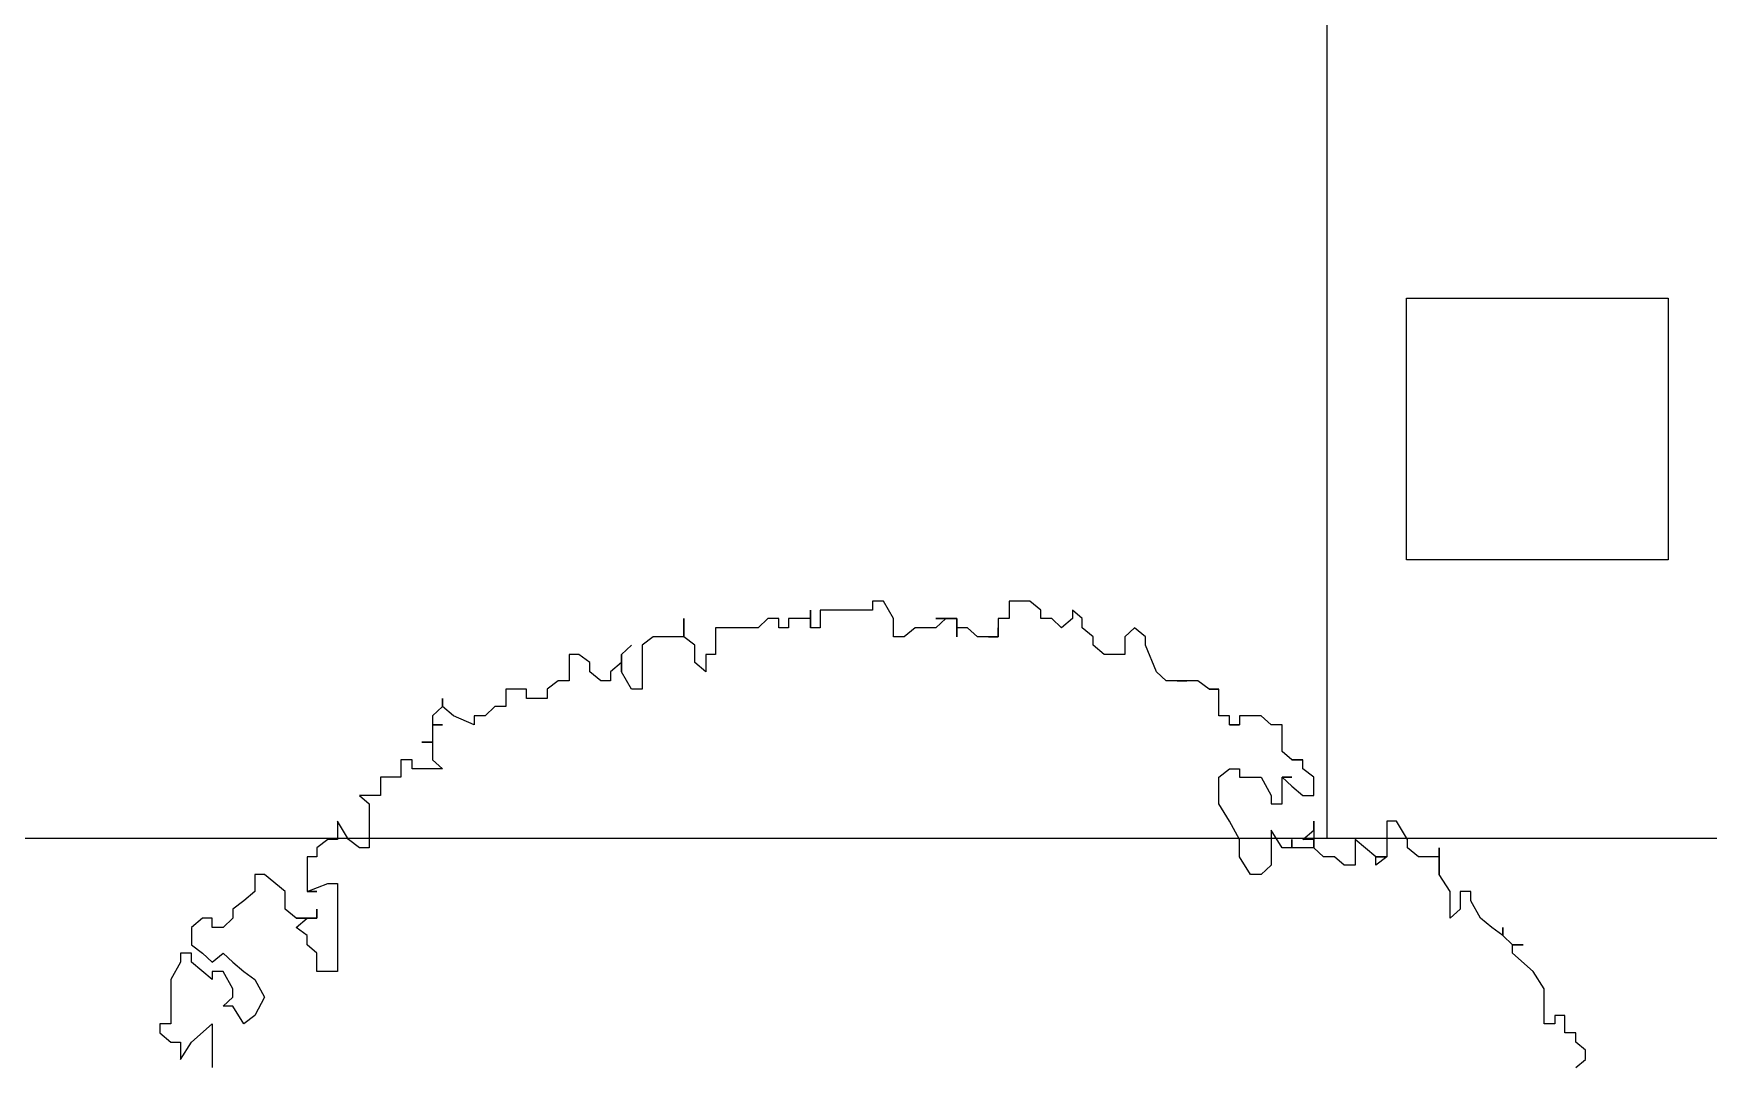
# Model space of a CAD drawing. Extents: x -30 to 1202, y 231 to 898.
# Drawn here: x 343.665 to 346.836, y 369.794 to 371.745 of the extents above; entities that cross this region are included whole.
import ezdxf

# ---------------------------------------------------------------- set-up
doc = ezdxf.new("R2010")
doc.units = 0
doc.header["$LTSCALE"] = 0.04
doc.layers.get('0').update_dxf_attribs({"linetype": 'CONTINUOUS'})
for name, color, linetype in [('0.1', 1, 'CONTINUOUS'), ('0.2', 2, 'CONTINUOUS'), ('CONTORXXNP----00', 255, 'CONTINUOUS'), ('PISO', 1, 'CONTINUOUS')]:
    doc.layers.add(name, color=color, linetype=linetype)
doc.styles.get("Standard").update_dxf_attribs({"font": 'romans.shx'})

# ---------------------------------------------------------------- blocks, each defined once
blk = doc.blocks.new('ARB3')
at = {"color": 0}
for p, q in [((-0.2144, 0.4383), (-0.2196, 0.4321)), ((-0.2086, 0.4383), (-0.2144, 0.4383)), ((-0.2035, 0.4321), (-0.2086, 0.4383)), ((-0.2254, 0.4252), (-0.2364, 0.4252)), ((-0.2364, 0.4252), (-0.2364, 0.419)), ((-0.2196, 0.4321), (-0.2254, 0.4321)), ((-0.2254, 0.4321), (-0.2254, 0.4252)), ((-0.2364, 0.419), (-0.2312, 0.419)), ((-0.2312, 0.419), (-0.2312, 0.4121)), ((-0.2642, 0.4052), (-0.2758, 0.3921)), ((-0.2532, 0.4121), (-0.2642, 0.4052)), ((-0.2312, 0.4121), (-0.2532, 0.4121)), ((-0.281, 0.3921), (-0.2868, 0.386)), ((-0.281, 0.3921), (-0.281, 0.399)), ((-0.281, 0.399), (-0.281, 0.3921)), ((-0.2758, 0.3921), (-0.281, 0.3921)), ((-0.2868, 0.386), (-0.2919, 0.386)), ((-0.2919, 0.386), (-0.2868, 0.386)), ((-0.2868, 0.386), (-0.2919, 0.3791)), ((-0.2978, 0.3721), (-0.3087, 0.366)), ((-0.2919, 0.3791), (-0.2978, 0.3721)), ((-0.3087, 0.366), (-0.3146, 0.366)), ((-0.3146, 0.366), (-0.3146, 0.3591)), ((-0.3146, 0.3529), (-0.3255, 0.346)), ((-0.3146, 0.3591), (-0.3036, 0.3591)), ((-0.2978, 0.3529), (-0.3146, 0.3529)), ((-0.3036, 0.3591), (-0.2978, 0.3529)), ((-0.3255, 0.346), (-0.3423, 0.346)), ((-0.3423, 0.346), (-0.3365, 0.346)), ((-0.3365, 0.346), (-0.3365, 0.3329)), ((-0.3365, 0.3329), (-0.3423, 0.326)), ((-0.3475, 0.326), (-0.3591, 0.3191)), ((-0.3591, 0.3191), (-0.3591, 0.3129)), ((-0.3423, 0.326), (-0.3475, 0.326)), ((-0.3591, 0.3129), (-0.3365, 0.3129)), ((-0.3365, 0.3129), (-0.3365, 0.306)), ((-0.3365, 0.306), (-0.3365, 0.3129)), ((-0.3365, 0.3129), (-0.3313, 0.306)), ((-0.3365, 0.306), (-0.3475, 0.2929)), ((-0.3313, 0.306), (-0.3365, 0.306)), ((-0.3475, 0.2929), (-0.3313, 0.2929)), ((-0.3313, 0.286), (-0.3365, 0.2799)), ((-0.3313, 0.2929), (-0.3313, 0.286)), ((-0.3365, 0.2799), (-0.3365, 0.2729)), ((-0.3869, 0.2668), (-0.3921, 0.2599)), ((-0.3753, 0.2668), (-0.3869, 0.2668)), ((-0.3753, 0.2599), (-0.3753, 0.2668)), ((-0.3533, 0.2668), (-0.3591, 0.2668)), ((-0.3591, 0.2668), (-0.3423, 0.2668)), ((-0.3475, 0.2599), (-0.3533, 0.2668)), ((-0.3423, 0.2668), (-0.3475, 0.2668)), ((-0.3475, 0.2668), (-0.3475, 0.2599)), ((-0.3365, 0.2729), (-0.3423, 0.2668)), ((-0.3423, 0.2668), (-0.3423, 0.2529)), ((-0.3921, 0.2599), (-0.3979, 0.2599)), ((-0.3979, 0.2599), (-0.3979, 0.2529)), ((-0.3979, 0.2529), (-0.3979, 0.2599)), ((-0.3979, 0.2599), (-0.3979, 0.2529)), ((-0.3811, 0.2529), (-0.3753, 0.2599)), ((-0.403, 0.2468), (-0.4198, 0.2468)), ((-0.4198, 0.2468), (-0.4198, 0.2399)), ((-0.3979, 0.2529), (-0.403, 0.2468)), ((-0.3869, 0.2468), (-0.3869, 0.2529)), ((-0.3869, 0.2529), (-0.3869, 0.2468)), ((-0.3869, 0.2468), (-0.3811, 0.2529)), ((-0.3701, 0.2468), (-0.3869, 0.2468)), ((-0.3701, 0.2399), (-0.3701, 0.2468)), ((-0.3423, 0.2468), (-0.3533, 0.2399)), ((-0.3423, 0.2529), (-0.3475, 0.2529)), ((-0.3475, 0.2529), (-0.3423, 0.2529)), ((-0.3423, 0.2529), (-0.3423, 0.2468)), ((-0.4198, 0.2399), (-0.4256, 0.2337)), ((-0.4256, 0.2337), (-0.4256, 0.2199)), ((-0.3869, 0.2337), (-0.3753, 0.2399)), ((-0.3869, 0.2199), (-0.3869, 0.2337)), ((-0.3753, 0.2399), (-0.3701, 0.2399)), ((-0.3533, 0.2399), (-0.3313, 0.2399)), ((-0.3313, 0.2399), (-0.3255, 0.2337)), ((-0.3255, 0.2337), (-0.3255, 0.2268)), ((-0.3255, 0.2268), (-0.3365, 0.2199)), ((-0.4256, 0.2199), (-0.4198, 0.2199)), ((-0.4198, 0.2137), (-0.4256, 0.2137)), ((-0.4256, 0.2137), (-0.4256, 0.2068)), ((-0.4198, 0.2199), (-0.4198, 0.2137)), ((-0.4198, 0.2137), (-0.4198, 0.2199)), ((-0.4198, 0.2199), (-0.4198, 0.2137)), ((-0.3921, 0.2137), (-0.3921, 0.2199)), ((-0.3921, 0.2199), (-0.3869, 0.2199)), ((-0.3869, 0.2068), (-0.3921, 0.2137)), ((-0.3591, 0.2137), (-0.3701, 0.2068)), ((-0.3475, 0.2199), (-0.3591, 0.2137)), ((-0.3365, 0.2199), (-0.3475, 0.2199)), ((-0.4256, 0.2068), (-0.4424, 0.2068)), ((-0.4424, 0.2068), (-0.4424, 0.2007)), ((-0.4424, 0.2007), (-0.4424, 0.2068)), ((-0.4424, 0.2068), (-0.4424, 0.2007)), ((-0.3701, 0.2068), (-0.3869, 0.2068)), ((-0.4424, 0.2007), (-0.4476, 0.1937)), ((-0.4476, 0.1937), (-0.4476, 0.1807)), ((-0.4476, 0.1807), (-0.4476, 0.1868)), ((-0.4476, 0.1868), (-0.4476, 0.1737)), ((-0.4476, 0.1737), (-0.4534, 0.1676)), ((-0.4754, 0.1607), (-0.4812, 0.1537)), ((-0.4702, 0.1607), (-0.4754, 0.1607)), ((-0.4534, 0.1676), (-0.4702, 0.1607)), ((-0.4812, 0.1537), (-0.4754, 0.1476)), ((-0.4754, 0.1476), (-0.4644, 0.1476)), ((-0.4644, 0.1476), (-0.4644, 0.1345)), ((-0.4754, 0.1276), (-0.4812, 0.1207)), ((-0.4702, 0.1276), (-0.4754, 0.1276)), ((-0.4644, 0.1345), (-0.4702, 0.1276)), ((-0.487, 0.1207), (-0.4922, 0.1145)), ((-0.4812, 0.1207), (-0.487, 0.1207)), ((-0.4922, 0.1145), (-0.487, 0.1145)), ((-0.487, 0.1145), (-0.4812, 0.1076)), ((-0.4812, 0.1076), (-0.487, 0.1015)), ((-0.487, 0.1015), (-0.487, 0.0945)), ((-0.487, 0.0945), (-0.4922, 0.0945)), ((-0.498, 0.0745), (-0.487, 0.0745)), ((-0.487, 0.0745), (-0.487, 0.0676)), ((-0.487, 0.0676), (-0.4754, 0.0676)), ((-0.4754, 0.0676), (-0.4812, 0.0676)), ((-0.4812, 0.0676), (-0.4754, 0.0676)), ((-0.4754, 0.0676), (-0.4754, 0.0615)), ((-0.4754, 0.0615), (-0.4754, 0.0676)), ((-0.4754, 0.0676), (-0.4754, 0.0546)), ((-0.4754, 0.0546), (-0.4812, 0.0484)), ((-0.4812, 0.0484), (-0.4812, 0.0415)), ((-0.4754, 0.0415), (-0.487, 0.0415)), ((-0.487, 0.0415), (-0.487, 0.0284)), ((-0.487, 0.0284), (-0.487, 0.0346)), ((-0.487, 0.0346), (-0.4812, 0.0284)), ((-0.4812, 0.0415), (-0.4754, 0.0415)), ((-0.4812, 0.0284), (-0.4812, 0.0153)), ((-0.4812, 0.0153), (-0.4754, 0.0084)), ((-0.487, 0.0015), (-0.498, -0.0047)), ((-0.4754, 0.0015), (-0.487, 0.0015)), ((-0.4754, 0.0084), (-0.4754, 0.0015)), ((-0.4922, -0.0446), (-0.4812, -0.0446)), ((-0.4812, -0.0508), (-0.4922, -0.0508)), ((-0.4922, -0.0508), (-0.487, -0.0508)), ((-0.487, -0.0508), (-0.487, -0.0646)), ((-0.4812, -0.0446), (-0.4812, -0.0508)), ((-0.487, -0.0646), (-0.4812, -0.0646)), ((-0.4812, -0.0708), (-0.487, -0.0708)), ((-0.487, -0.0708), (-0.487, -0.0777)), ((-0.4812, -0.0646), (-0.4812, -0.0708)), ((-0.487, -0.0777), (-0.4812, -0.0839)), ((-0.4812, -0.0839), (-0.4812, -0.1108)), ((-0.4812, -0.1108), (-0.4644, -0.1108)), ((-0.4644, -0.1108), (-0.4644, -0.1169)), ((-0.4702, -0.1238), (-0.4754, -0.1308)), ((-0.4592, -0.1238), (-0.4702, -0.1238)), ((-0.4644, -0.1169), (-0.4534, -0.1169)), ((-0.4534, -0.1169), (-0.4592, -0.1238)), ((-0.4754, -0.1308), (-0.487, -0.1308)), ((-0.487, -0.1308), (-0.4754, -0.1308)), ((-0.4754, -0.1308), (-0.4754, -0.15)), ((-0.4754, -0.15), (-0.4702, -0.1569)), ((-0.4702, -0.1569), (-0.4424, -0.1569)), ((-0.4424, -0.1569), (-0.4424, -0.1638)), ((-0.4644, -0.17), (-0.4702, -0.1638)), ((-0.4702, -0.1638), (-0.4644, -0.17)), ((-0.4424, -0.1638), (-0.4534, -0.17)), ((-0.4534, -0.17), (-0.4644, -0.17)), ((-0.4644, -0.17), (-0.4592, -0.17)), ((-0.4592, -0.17), (-0.4534, -0.1769)), ((-0.4534, -0.1769), (-0.4476, -0.1769)), ((-0.4476, -0.1769), (-0.4476, -0.1831)), ((-0.4592, -0.19), (-0.4644, -0.1969)), ((-0.4534, -0.19), (-0.4592, -0.19)), ((-0.4476, -0.1831), (-0.4534, -0.19)), ((-0.4644, -0.1969), (-0.4644, -0.2031)), ((-0.4644, -0.2031), (-0.4476, -0.2031)), ((-0.4476, -0.2031), (-0.4476, -0.21)), ((-0.4476, -0.21), (-0.4424, -0.2169)), ((-0.4424, -0.2169), (-0.4366, -0.2169)), ((-0.4366, -0.2169), (-0.4366, -0.23)), ((-0.4366, -0.23), (-0.4424, -0.23)), ((-0.4424, -0.23), (-0.4424, -0.243)), ((-0.4424, -0.243), (-0.4315, -0.243)), ((-0.4315, -0.243), (-0.4315, -0.25)), ((-0.4315, -0.25), (-0.4256, -0.2561)), ((-0.4256, -0.2561), (-0.4256, -0.263)), ((-0.4256, -0.263), (-0.4198, -0.263)), ((-0.4198, -0.263), (-0.4256, -0.2761)), ((-0.4315, -0.283), (-0.4366, -0.283)), ((-0.4366, -0.283), (-0.4315, -0.283)), ((-0.4256, -0.2761), (-0.4315, -0.283)), ((-0.4315, -0.283), (-0.4256, -0.2892)), ((-0.4198, -0.2892), (-0.4198, -0.283)), ((-0.4198, -0.283), (-0.4198, -0.2892)), ((-0.3979, -0.2892), (-0.3921, -0.283)), ((-0.3921, -0.283), (-0.3921, -0.3022)), ((-0.4256, -0.2892), (-0.4198, -0.2892)), ((-0.4198, -0.2892), (-0.4089, -0.2892)), ((-0.4089, -0.2892), (-0.4089, -0.2961)), ((-0.4089, -0.2961), (-0.4089, -0.2892)), ((-0.4089, -0.2892), (-0.3979, -0.2892)), ((-0.3921, -0.3022), (-0.3979, -0.3022)), ((-0.3979, -0.3022), (-0.3979, -0.3092)), ((-0.3979, -0.3092), (-0.3869, -0.3092)), ((-0.3869, -0.3092), (-0.3869, -0.3222)), ((-0.3869, -0.3222), (-0.3753, -0.3222)), ((-0.3753, -0.3222), (-0.3753, -0.3353)), ((-0.3753, -0.3353), (-0.3701, -0.3292)), ((-0.3701, -0.3292), (-0.3423, -0.3292)), ((-0.3423, -0.3353), (-0.3475, -0.3422)), ((-0.3423, -0.3292), (-0.3423, -0.3353)), ((-0.3475, -0.3422), (-0.3591, -0.3492)), ((-0.3591, -0.3492), (-0.3475, -0.3492)), ((-0.3475, -0.3492), (-0.3475, -0.3553)), ((-0.3475, -0.3553), (-0.3423, -0.3622)), ((-0.3197, -0.3553), (-0.3197, -0.3492)), ((-0.3197, -0.3492), (-0.2642, -0.3492)), ((-0.3146, -0.3684), (-0.3197, -0.3553)), ((-0.2642, -0.3492), (-0.2642, -0.3622)), ((-0.3423, -0.3622), (-0.3365, -0.3622)), ((-0.3365, -0.3622), (-0.3365, -0.3684)), ((-0.3365, -0.3684), (-0.3146, -0.3684)), ((-0.3146, -0.3684), (-0.3146, -0.3622)), ((-0.3146, -0.3622), (-0.3146, -0.3684)), ((-0.2978, -0.3622), (-0.3036, -0.3622)), ((-0.3036, -0.3622), (-0.2978, -0.3622)), ((-0.2978, -0.3684), (-0.2978, -0.3622)), ((-0.2978, -0.3622), (-0.2978, -0.3753)), ((-0.2919, -0.3753), (-0.2978, -0.3684)), ((-0.2868, -0.3684), (-0.2919, -0.3753)), ((-0.281, -0.3684), (-0.2868, -0.3684)), ((-0.2758, -0.3622), (-0.281, -0.3684)), ((-0.2642, -0.3622), (-0.2758, -0.3622)), ((-0.2978, -0.3753), (-0.3036, -0.3822)), ((-0.3146, -0.3822), (-0.3255, -0.3953)), ((-0.3036, -0.3822), (-0.3146, -0.3822)), ((-0.3255, -0.3953), (-0.3255, -0.4014)), ((-0.3255, -0.4014), (-0.3146, -0.4014)), ((-0.3146, -0.4014), (-0.3087, -0.4084)), ((-0.2642, -0.4084), (-0.259, -0.4014)), ((-0.259, -0.4014), (-0.248, -0.3953)), ((-0.248, -0.3953), (-0.2364, -0.4014)), ((-0.2364, -0.4014), (-0.2312, -0.4084)), ((-0.3087, -0.4084), (-0.3036, -0.4153)), ((-0.27, -0.4153), (-0.2642, -0.4084)), ((-0.2312, -0.4084), (-0.2422, -0.4153)), ((-0.3036, -0.4153), (-0.2978, -0.4153)), ((-0.2978, -0.4153), (-0.2919, -0.4214)), ((-0.2919, -0.4214), (-0.2919, -0.4284)), ((-0.2758, -0.4214), (-0.27, -0.4153)), ((-0.27, -0.4284), (-0.2758, -0.4214)), ((-0.2532, -0.4153), (-0.2642, -0.4214)), ((-0.2642, -0.4214), (-0.2642, -0.4284)), ((-0.248, -0.4153), (-0.2532, -0.4153)), ((-0.2422, -0.4214), (-0.248, -0.4153)), ((-0.2422, -0.4153), (-0.2422, -0.4214)), ((-0.2919, -0.4284), (-0.2978, -0.4284)), ((-0.2978, -0.4284), (-0.2978, -0.4345)), ((-0.2758, -0.4345), (-0.27, -0.4284)), ((-0.259, -0.4284), (-0.27, -0.4414)), ((-0.2642, -0.4284), (-0.259, -0.4284)), ((-0.2196, -0.4414), (-0.2312, -0.4284)), ((-0.2312, -0.4284), (-0.2035, -0.4284)), ((-0.2978, -0.4345), (-0.2919, -0.4414)), ((-0.2919, -0.4414), (-0.281, -0.4414)), ((-0.281, -0.4414), (-0.2758, -0.4345)), ((-0.27, -0.4414), (-0.2758, -0.4414)), ((-0.2758, -0.4414), (-0.2758, -0.4484)), ((-0.2086, -0.4484), (-0.2196, -0.4414)), ((-0.2758, -0.4484), (-0.27, -0.4484)), ((-0.27, -0.4484), (-0.259, -0.4545)), ((-0.2196, -0.4545), (-0.2196, -0.4484)), ((-0.2196, -0.4484), (-0.2086, -0.4484)), ((-0.259, -0.4545), (-0.2312, -0.4545)), ((-0.2312, -0.4545), (-0.2312, -0.4614)), ((-0.2312, -0.4614), (-0.2254, -0.4614)), ((-0.2254, -0.4614), (-0.2196, -0.4545))]:
    blk.add_line(p, q, dxfattribs=at)
for p, q in [((-0.4922, 0.0945), (-0.498, 0.0876)), ((-0.498, 0.0876), (-0.498, 0.0745)), ((-0.498, -0.0047), (-0.498, -0.0116)), ((-0.498, -0.0116), (-0.4922, -0.0116)), ((-0.4922, -0.0116), (-0.4922, -0.0446))]:
    blk.add_line(p, q)
at = {"layer": 'CONTORXXNP----00'}
for p, q in [((-0.2144, 0.4383), (-0.2196, 0.4321)), ((-0.2086, 0.4383), (-0.2144, 0.4383)), ((-0.2035, 0.4321), (-0.2086, 0.4383)), ((-0.2364, 0.4252), (-0.2364, 0.419)), ((-0.2254, 0.4252), (-0.2364, 0.4252)), ((-0.2254, 0.4321), (-0.2254, 0.4252)), ((-0.2196, 0.4321), (-0.2254, 0.4321)), ((-0.2364, 0.419), (-0.2312, 0.419)), ((-0.2312, 0.419), (-0.2312, 0.4121)), ((-0.2642, 0.4052), (-0.2758, 0.3921)), ((-0.2532, 0.4121), (-0.2642, 0.4052)), ((-0.2312, 0.4121), (-0.2532, 0.4121)), ((-0.281, 0.3921), (-0.2868, 0.386)), ((-0.2758, 0.3921), (-0.281, 0.3921)), ((-0.2868, 0.386), (-0.2919, 0.3791)), ((-0.2978, 0.3721), (-0.3087, 0.366)), ((-0.2919, 0.3791), (-0.2978, 0.3721)), ((-0.3146, 0.366), (-0.3146, 0.3591)), ((-0.3087, 0.366), (-0.3146, 0.366)), ((-0.3146, 0.3529), (-0.3255, 0.346)), ((-0.3146, 0.3591), (-0.3036, 0.3591)), ((-0.2978, 0.3529), (-0.3146, 0.3529)), ((-0.3036, 0.3591), (-0.2978, 0.3529)), ((-0.3365, 0.346), (-0.3255, 0.346)), ((-0.3365, 0.346), (-0.3365, 0.3329)), ((-0.3365, 0.3329), (-0.3423, 0.326)), ((-0.3475, 0.326), (-0.3591, 0.3191)), ((-0.3591, 0.3191), (-0.3591, 0.3129)), ((-0.3423, 0.326), (-0.3475, 0.326)), ((-0.3591, 0.3129), (-0.3365, 0.3129)), ((-0.3365, 0.306), (-0.3365, 0.3129)), ((-0.3365, 0.3129), (-0.3365, 0.306)), ((-0.3365, 0.306), (-0.3475, 0.2929)), ((-0.3475, 0.2929), (-0.3313, 0.2929)), ((-0.3313, 0.286), (-0.3365, 0.2799)), ((-0.3313, 0.2929), (-0.3313, 0.286)), ((-0.3365, 0.2799), (-0.3365, 0.2729)), ((-0.3869, 0.2668), (-0.3921, 0.2599)), ((-0.3753, 0.2668), (-0.3869, 0.2668)), ((-0.3753, 0.2599), (-0.3753, 0.2668)), ((-0.3365, 0.2729), (-0.3423, 0.2668)), ((-0.3423, 0.2668), (-0.3423, 0.2529)), ((-0.3979, 0.2599), (-0.3979, 0.2529)), ((-0.3979, 0.2529), (-0.3979, 0.2599)), ((-0.3979, 0.2599), (-0.3979, 0.2529)), ((-0.3921, 0.2599), (-0.3979, 0.2599)), ((-0.3811, 0.2529), (-0.3753, 0.2599)), ((-0.4198, 0.2468), (-0.4198, 0.2399)), ((-0.403, 0.2468), (-0.4198, 0.2468)), ((-0.3979, 0.2529), (-0.403, 0.2468)), ((-0.3869, 0.2468), (-0.3811, 0.2529)), ((-0.3701, 0.2468), (-0.3869, 0.2468)), ((-0.3701, 0.2399), (-0.3701, 0.2468)), ((-0.3423, 0.2468), (-0.3533, 0.2399)), ((-0.3423, 0.2529), (-0.3423, 0.2468)), ((-0.4198, 0.2399), (-0.4256, 0.2337)), ((-0.4256, 0.2337), (-0.4256, 0.2199)), ((-0.3869, 0.2337), (-0.3753, 0.2399)), ((-0.3869, 0.2199), (-0.3869, 0.2337)), ((-0.3753, 0.2399), (-0.3701, 0.2399)), ((-0.3533, 0.2399), (-0.3313, 0.2399)), ((-0.3313, 0.2399), (-0.3255, 0.2337)), ((-0.3255, 0.2337), (-0.3255, 0.2268)), ((-0.3255, 0.2268), (-0.3365, 0.2199)), ((-0.4256, 0.2199), (-0.4198, 0.2199)), ((-0.4256, 0.2137), (-0.4256, 0.2068)), ((-0.4198, 0.2137), (-0.4256, 0.2137)), ((-0.4198, 0.2199), (-0.4198, 0.2137)), ((-0.4198, 0.2137), (-0.4198, 0.2199)), ((-0.4198, 0.2199), (-0.4198, 0.2137)), ((-0.3921, 0.2199), (-0.3869, 0.2199)), ((-0.3921, 0.2137), (-0.3921, 0.2199)), ((-0.3869, 0.2068), (-0.3921, 0.2137)), ((-0.3591, 0.2137), (-0.3701, 0.2068)), ((-0.3475, 0.2199), (-0.3591, 0.2137)), ((-0.3365, 0.2199), (-0.3475, 0.2199)), ((-0.4424, 0.2068), (-0.4424, 0.2007)), ((-0.4424, 0.2007), (-0.4424, 0.2068)), ((-0.4424, 0.2068), (-0.4424, 0.2007)), ((-0.4256, 0.2068), (-0.4424, 0.2068)), ((-0.3701, 0.2068), (-0.3869, 0.2068)), ((-0.4424, 0.2007), (-0.4476, 0.1937)), ((-0.4476, 0.1937), (-0.4476, 0.1807)), ((-0.4476, 0.1868), (-0.4476, 0.1737)), ((-0.4476, 0.1807), (-0.4476, 0.1868)), ((-0.4476, 0.1737), (-0.4534, 0.1676)), ((-0.4754, 0.1607), (-0.4812, 0.1537)), ((-0.4702, 0.1607), (-0.4754, 0.1607)), ((-0.4534, 0.1676), (-0.4702, 0.1607)), ((-0.4812, 0.1537), (-0.4754, 0.1476)), ((-0.4754, 0.1476), (-0.4644, 0.1476)), ((-0.4644, 0.1476), (-0.4644, 0.1345)), ((-0.4754, 0.1276), (-0.4812, 0.1207)), ((-0.4702, 0.1276), (-0.4754, 0.1276)), ((-0.4644, 0.1345), (-0.4702, 0.1276)), ((-0.487, 0.1207), (-0.4922, 0.1145)), ((-0.4812, 0.1207), (-0.487, 0.1207)), ((-0.4922, 0.1145), (-0.487, 0.1145)), ((-0.487, 0.1145), (-0.4812, 0.1076)), ((-0.4812, 0.1076), (-0.487, 0.1015)), ((-0.487, 0.1015), (-0.487, 0.0945)), ((-0.4922, 0.0945), (-0.498, 0.0876)), ((-0.498, 0.0876), (-0.498, 0.0745)), ((-0.487, 0.0945), (-0.4922, 0.0945)), ((-0.498, 0.0745), (-0.487, 0.0745)), ((-0.487, 0.0745), (-0.487, 0.0676)), ((-0.487, 0.0676), (-0.4754, 0.0676)), ((-0.4812, 0.0676), (-0.4754, 0.0676)), ((-0.4754, 0.0676), (-0.4812, 0.0676)), ((-0.4754, 0.0676), (-0.4754, 0.0546)), ((-0.4754, 0.0615), (-0.4754, 0.0676)), ((-0.4754, 0.0676), (-0.4754, 0.0615)), ((-0.4754, 0.0546), (-0.4812, 0.0484)), ((-0.4812, 0.0484), (-0.4812, 0.0415)), ((-0.487, 0.0415), (-0.4812, 0.0415)), ((-0.487, 0.0346), (-0.487, 0.0415)), ((-0.487, 0.0346), (-0.4812, 0.0284)), ((-0.4812, 0.0284), (-0.4812, 0.0153)), ((-0.4812, 0.0153), (-0.4754, 0.0084)), ((-0.487, 0.0015), (-0.498, -0.0047)), ((-0.4754, 0.0015), (-0.487, 0.0015)), ((-0.4754, 0.0084), (-0.4754, 0.0015)), ((-0.498, -0.0047), (-0.498, -0.0116)), ((-0.498, -0.0116), (-0.4922, -0.0116)), ((-0.4922, -0.0116), (-0.4922, -0.0446)), ((-0.4922, -0.0446), (-0.4812, -0.0446)), ((-0.487, -0.0508), (-0.4812, -0.0508)), ((-0.487, -0.0508), (-0.487, -0.0646)), ((-0.4812, -0.0446), (-0.4812, -0.0508)), ((-0.487, -0.0646), (-0.4812, -0.0646)), ((-0.487, -0.0708), (-0.487, -0.0777)), ((-0.4812, -0.0708), (-0.487, -0.0708)), ((-0.4812, -0.0646), (-0.4812, -0.0708)), ((-0.487, -0.0777), (-0.4812, -0.0839)), ((-0.4812, -0.0839), (-0.4812, -0.1108)), ((-0.4812, -0.1108), (-0.4644, -0.1108)), ((-0.4644, -0.1108), (-0.4644, -0.1169)), ((-0.4702, -0.1238), (-0.4754, -0.1308)), ((-0.4592, -0.1238), (-0.4702, -0.1238)), ((-0.4644, -0.1169), (-0.4534, -0.1169)), ((-0.4534, -0.1169), (-0.4592, -0.1238)), ((-0.4754, -0.1308), (-0.4754, -0.15)), ((-0.4754, -0.15), (-0.4702, -0.1569)), ((-0.4702, -0.1569), (-0.4424, -0.1569)), ((-0.4424, -0.1569), (-0.4424, -0.1638)), ((-0.4424, -0.1638), (-0.4534, -0.17)), ((-0.4592, -0.17), (-0.4534, -0.17)), ((-0.4592, -0.17), (-0.4534, -0.1769)), ((-0.4534, -0.1769), (-0.4476, -0.1769)), ((-0.4476, -0.1769), (-0.4476, -0.1831)), ((-0.4592, -0.19), (-0.4644, -0.1969)), ((-0.4534, -0.19), (-0.4592, -0.19)), ((-0.4476, -0.1831), (-0.4534, -0.19)), ((-0.4644, -0.1969), (-0.4644, -0.2031)), ((-0.4644, -0.2031), (-0.4476, -0.2031)), ((-0.4476, -0.2031), (-0.4476, -0.21)), ((-0.4476, -0.21), (-0.4424, -0.2169)), ((-0.4424, -0.2169), (-0.4366, -0.2169)), ((-0.4366, -0.2169), (-0.4366, -0.23)), ((-0.4424, -0.23), (-0.4424, -0.243)), ((-0.4366, -0.23), (-0.4424, -0.23)), ((-0.4424, -0.243), (-0.4315, -0.243)), ((-0.4315, -0.243), (-0.4315, -0.25)), ((-0.4315, -0.25), (-0.4256, -0.2561)), ((-0.4256, -0.2561), (-0.4256, -0.263)), ((-0.4198, -0.263), (-0.4256, -0.2761)), ((-0.4256, -0.263), (-0.4198, -0.263)), ((-0.4256, -0.2761), (-0.4315, -0.283)), ((-0.4315, -0.283), (-0.4256, -0.2892)), ((-0.3979, -0.2892), (-0.3921, -0.283)), ((-0.3921, -0.283), (-0.3921, -0.3022)), ((-0.4256, -0.2892), (-0.4198, -0.2892)), ((-0.4198, -0.2892), (-0.4089, -0.2892)), ((-0.4089, -0.2892), (-0.3979, -0.2892)), ((-0.3979, -0.3022), (-0.3979, -0.3092)), ((-0.3921, -0.3022), (-0.3979, -0.3022)), ((-0.3979, -0.3092), (-0.3869, -0.3092)), ((-0.3869, -0.3092), (-0.3869, -0.3222)), ((-0.3869, -0.3222), (-0.3753, -0.3222)), ((-0.3753, -0.3222), (-0.3753, -0.3353)), ((-0.3753, -0.3353), (-0.3701, -0.3292)), ((-0.3701, -0.3292), (-0.3423, -0.3292)), ((-0.3423, -0.3353), (-0.3475, -0.3422)), ((-0.3423, -0.3292), (-0.3423, -0.3353)), ((-0.3475, -0.3422), (-0.3591, -0.3492)), ((-0.3591, -0.3492), (-0.3475, -0.3492)), ((-0.3475, -0.3492), (-0.3475, -0.3553)), ((-0.3475, -0.3553), (-0.3423, -0.3622)), ((-0.3197, -0.3492), (-0.2642, -0.3492)), ((-0.3197, -0.3553), (-0.3197, -0.3492)), ((-0.3146, -0.3684), (-0.3197, -0.3553)), ((-0.2642, -0.3492), (-0.2642, -0.3622)), ((-0.3423, -0.3622), (-0.3365, -0.3622)), ((-0.3365, -0.3622), (-0.3365, -0.3684)), ((-0.3365, -0.3684), (-0.3146, -0.3684)), ((-0.2978, -0.3753), (-0.2978, -0.3684)), ((-0.2919, -0.3753), (-0.2978, -0.3684)), ((-0.2868, -0.3684), (-0.2919, -0.3753)), ((-0.281, -0.3684), (-0.2868, -0.3684)), ((-0.2758, -0.3622), (-0.281, -0.3684)), ((-0.2642, -0.3622), (-0.2758, -0.3622)), ((-0.2978, -0.3753), (-0.3036, -0.3822)), ((-0.3146, -0.3822), (-0.3255, -0.3953)), ((-0.3036, -0.3822), (-0.3146, -0.3822)), ((-0.3255, -0.3953), (-0.3255, -0.4014)), ((-0.3255, -0.4014), (-0.3146, -0.4014)), ((-0.3146, -0.4014), (-0.3087, -0.4084)), ((-0.2642, -0.4084), (-0.259, -0.4014)), ((-0.259, -0.4014), (-0.248, -0.3953)), ((-0.248, -0.3953), (-0.2364, -0.4014)), ((-0.2364, -0.4014), (-0.2312, -0.4084)), ((-0.3087, -0.4084), (-0.3036, -0.4153)), ((-0.27, -0.4153), (-0.2642, -0.4084)), ((-0.2312, -0.4084), (-0.2422, -0.4153)), ((-0.3036, -0.4153), (-0.2978, -0.4153)), ((-0.2978, -0.4153), (-0.2919, -0.4214)), ((-0.2919, -0.4214), (-0.2919, -0.4284)), ((-0.2758, -0.4214), (-0.27, -0.4153)), ((-0.27, -0.4284), (-0.2758, -0.4214)), ((-0.2532, -0.4153), (-0.2642, -0.4214)), ((-0.2642, -0.4214), (-0.2642, -0.4284)), ((-0.248, -0.4153), (-0.2532, -0.4153)), ((-0.2422, -0.4214), (-0.248, -0.4153)), ((-0.2422, -0.4153), (-0.2422, -0.4214)), ((-0.2978, -0.4284), (-0.2978, -0.4345)), ((-0.2919, -0.4284), (-0.2978, -0.4284)), ((-0.2758, -0.4345), (-0.27, -0.4284)), ((-0.259, -0.4284), (-0.27, -0.4414)), ((-0.2642, -0.4284), (-0.259, -0.4284)), ((-0.2312, -0.4284), (-0.2035, -0.4284)), ((-0.2196, -0.4414), (-0.2312, -0.4284)), ((-0.2978, -0.4345), (-0.2919, -0.4414)), ((-0.2919, -0.4414), (-0.281, -0.4414)), ((-0.281, -0.4414), (-0.2758, -0.4345)), ((-0.2758, -0.4414), (-0.2758, -0.4484)), ((-0.27, -0.4414), (-0.2758, -0.4414)), ((-0.2086, -0.4484), (-0.2196, -0.4414)), ((-0.2758, -0.4484), (-0.27, -0.4484)), ((-0.27, -0.4484), (-0.259, -0.4545)), ((-0.2196, -0.4484), (-0.2086, -0.4484)), ((-0.2196, -0.4545), (-0.2196, -0.4484)), ((-0.259, -0.4545), (-0.2312, -0.4545)), ((-0.2312, -0.4545), (-0.2312, -0.4614)), ((-0.2312, -0.4614), (-0.2254, -0.4614)), ((-0.2254, -0.4614), (-0.2196, -0.4545))]:
    blk.add_line(p, q, dxfattribs=at)
at = {"flags": 11}
blk.add_attdef('CENTROIDE', (-0.1114, -0.0329), '', height=0.0504, dxfattribs=at)

msp = doc.modelspace()

# ---------------------------------------------------------------- linework, layer by layer
at = {"layer": '0.1'}
msp.add_line((346.1139, 370.2199), (346.1139, 376.0442), dxfattribs=at)
at = {"layer": '0.2'}
for p, q in [((346.2639, 370.748), (346.2639, 371.2434)), ((346.2639, 371.2434), (346.7593, 371.2434)), ((346.7593, 371.2434), (346.7593, 370.748)), ((346.7593, 370.748), (346.2639, 370.748))]:
    msp.add_line(p, q, dxfattribs=at)
at = {"layer": 'PISO'}
msp.add_line((362.6457, 370.2199), (334.7707, 370.2199), dxfattribs=at)

# ---------------------------------------------------------------- block references
at = {"layer": 'PISO', "xscale": 3, "yscale": 3, "zscale": 3, "rotation": 270}
msp.add_blockref('ARB3', (345.2879, 369.1757), dxfattribs=at)

doc.saveas('drawing.dxf')
